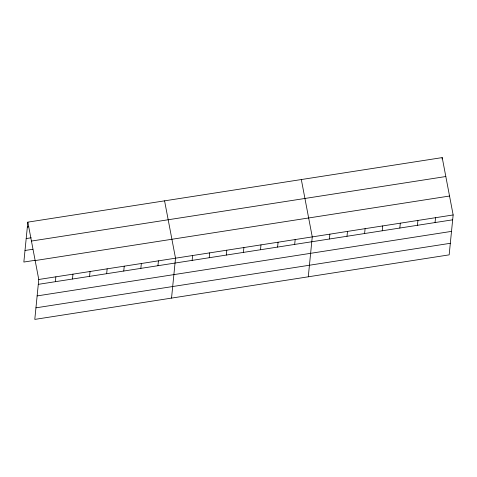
<?xml version="1.0" encoding="UTF-8"?>
<svg xmlns="http://www.w3.org/2000/svg" width="477" height="477" viewBox="0 0 477 477"><rect width="100%" height="100%" fill="white"/><g stroke="black" fill="none" stroke-linecap="round" stroke-linejoin="round"><path stroke-width="0.72" d="M27.833 222.139L38.774 279.486L34.791 319.399L449.167 254.861L453.15 214.954L442.209 157.601L27.833 222.139L23.85 262.046L35.244 260.275M55.386 281.686L55.869 276.827M72.474 279.021L72.963 274.162M89.569 276.362L90.058 271.502M106.663 273.697L107.146 268.837M123.758 271.037L124.241 266.178M140.846 268.378L141.335 263.513M157.941 265.713L158.43 260.853M171.535 298.101L175.518 258.194L164.577 200.841M192.13 260.388L192.613 255.529M209.218 257.729L209.707 252.87M226.313 255.064L226.796 250.204M243.407 252.405L243.89 247.545M260.502 249.739L260.985 244.88M277.59 247.08L278.079 242.221M294.685 244.415L295.168 239.555M308.279 276.803L312.262 236.896L301.321 179.549M329.386 239.013L329.875 234.153M347 236.27L347.483 231.411M364.613 233.527L365.096 228.668M382.22 230.785L382.709 225.925M399.833 228.042L400.316 223.182M417.441 225.299L417.93 220.44M435.054 222.556L435.537 217.697M442.066 158.99L442.209 157.601M27.35 226.998L28.775 226.778M26.193 238.566L31.178 237.79M31.446 241.064L445.816 176.526M25.007 250.485L32.841 249.262M35.167 260.561L449.537 196.029M38.774 279.486L453.15 214.954M38.291 284.346L452.667 219.814M37.134 295.913L451.51 231.381M35.948 307.832L450.324 243.294"/></g></svg>
